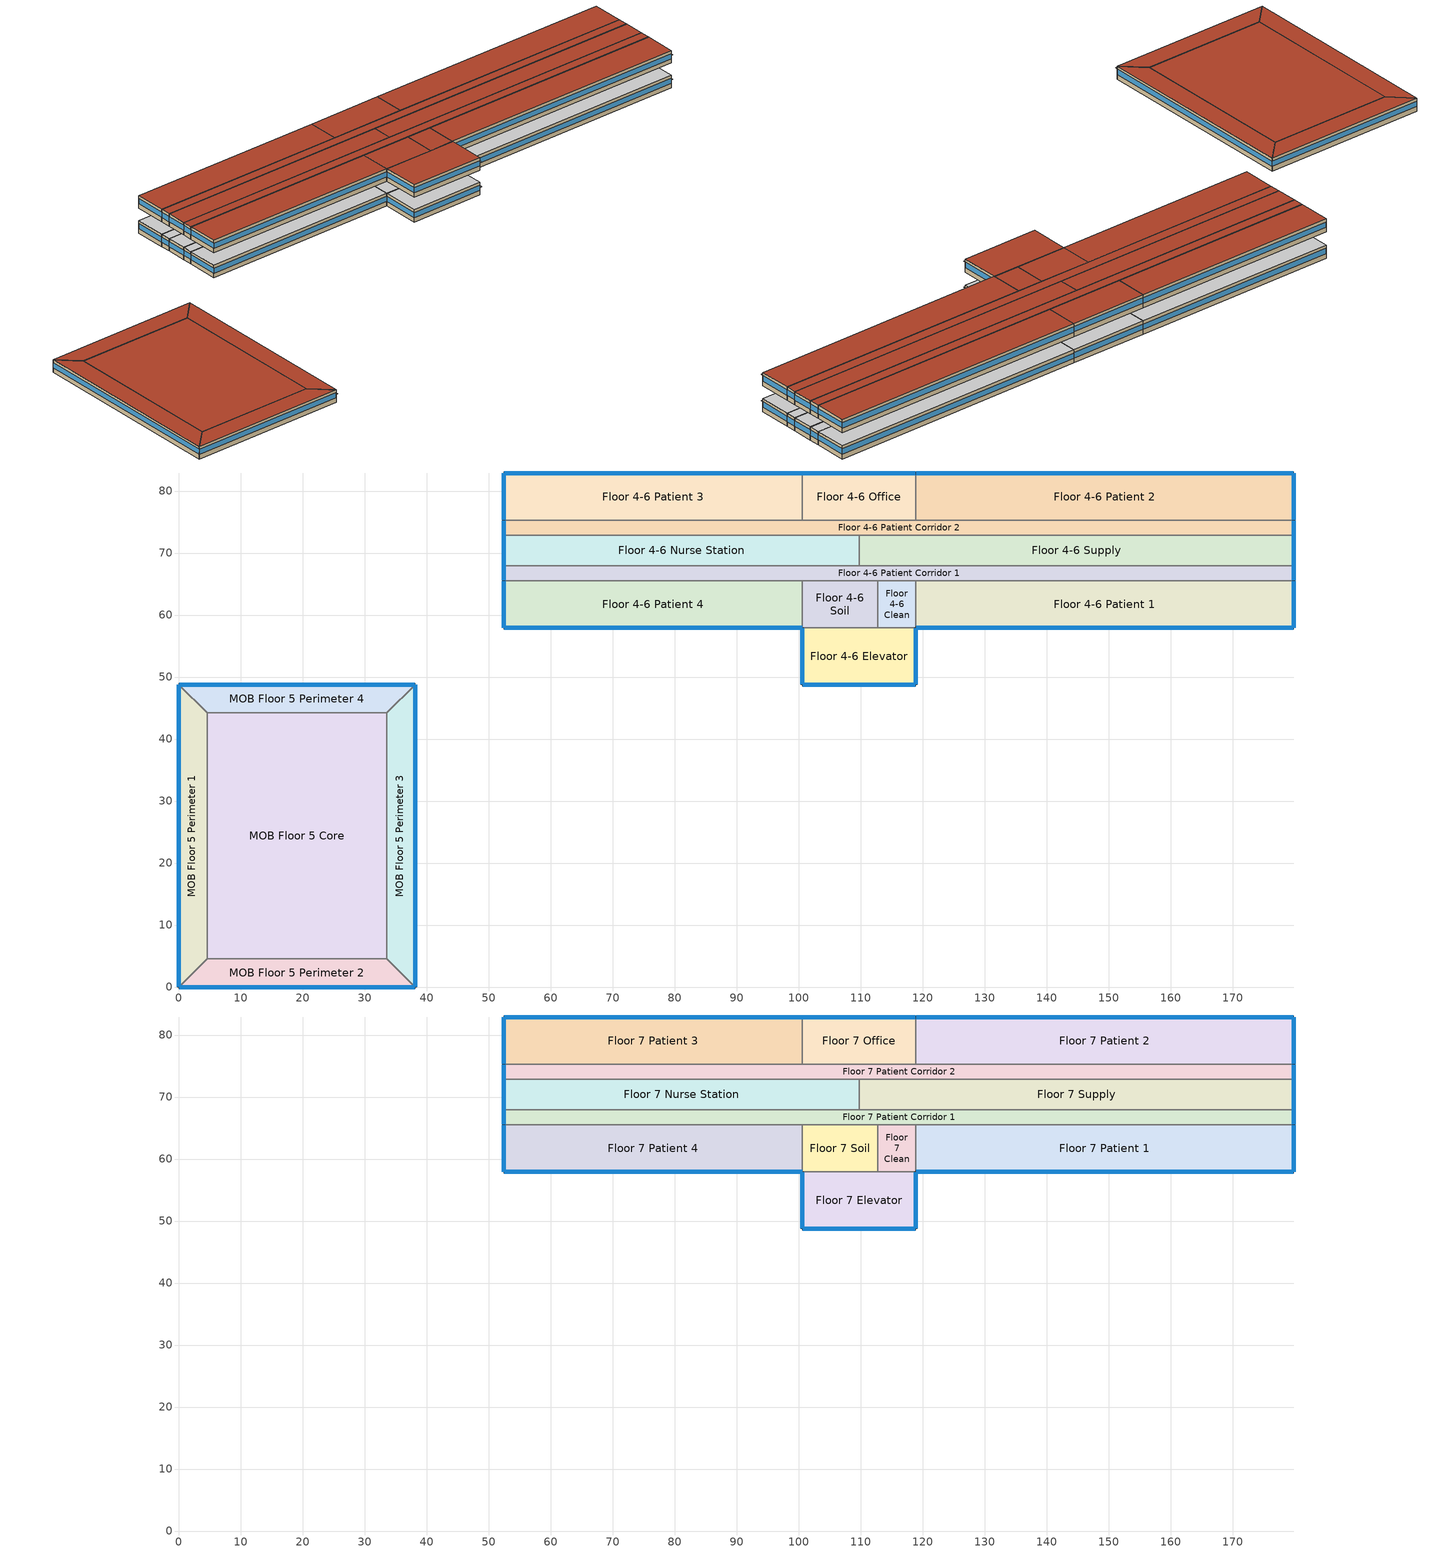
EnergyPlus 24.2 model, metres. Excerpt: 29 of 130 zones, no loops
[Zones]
Floor 4-6 Nurse Station
 floor adiabatic (INT-FLOOR-TOPSIDE): 109.73,72.85 109.73,67.97 52.43,67.97 52.43,72.85 z12.19
 wall outside (Steel-Framed_R-13 + R-15.6 ci_Ext-wall): 52.43,72.85 52.43,67.97 z12.19:15.24
 wall adiabatic (Standard_Int-Wall): 52.43,67.97 109.73,67.97 109.73,72.85 52.43,72.85 z12.19:15.24
 window (std_window_UValue_1.647_SHGC_0.34_VT_0.69_west): 52.43,72.8 52.43,68.02 z13.29:14.54
 ceiling adiabatic (INT-FLOOR-UNDERSIDE): 52.43,72.85 52.43,67.97 109.73,67.97 109.73,72.85 z15.24
Floor 4-6 Patient 1
 floor adiabatic (INT-FLOOR-TOPSIDE): 179.83,65.53 179.83,57.91 118.87,57.91 118.87,65.53 z12.19
 wall outside (Steel-Framed_R-13 + R-15.6 ci_Ext-wall): 118.87,57.91 179.83,57.91 179.83,65.53 z12.19:15.24
 wall adiabatic (Standard_Int-Wall): 179.83,65.53 118.87,65.53 118.87,57.91 z12.19:15.24
 window (std_window_UValue_1.647_SHGC_0.34_VT_0.69): 118.92,57.91 179.78,57.91 z13.29:14.51
 window (std_window_UValue_1.647_SHGC_0.34_VT_0.69_east): 179.83,57.96 179.83,65.48 z13.29:14.53
 ceiling adiabatic (INT-FLOOR-UNDERSIDE): 118.87,65.53 118.87,57.91 179.83,57.91 179.83,65.53 z15.24
Floor 4-6 Patient Corridor 2
 floor adiabatic (INT-FLOOR-TOPSIDE): 179.83,75.29 179.83,72.85 52.43,72.85 52.43,75.29 z12.19
 wall outside (Steel-Framed_R-13 + R-15.6 ci_Ext-wall): 179.83,72.85 179.83,75.29 / 52.43,75.29 52.43,72.85 z12.19:15.24
 wall adiabatic (Standard_Int-Wall): 179.83,75.29 52.43,75.29 / 52.43,72.85 179.83,72.85 z12.19:15.24
 window (std_window_UValue_1.647_SHGC_0.34_VT_0.69_east): 179.83,72.9 179.83,75.24 z13.29:14.56
 window (std_window_UValue_1.647_SHGC_0.34_VT_0.69_west): 52.43,75.24 52.43,72.9 z13.29:14.56
 ceiling adiabatic (INT-FLOOR-UNDERSIDE): 52.43,75.29 52.43,72.85 179.83,72.85 179.83,75.29 z15.24
Floor 4-6 Soil
 floor adiabatic (INT-FLOOR-TOPSIDE): 112.78,65.53 112.78,57.91 100.58,57.91 100.58,65.53 z12.19
 wall adiabatic (Standard_Int-Wall): 100.58,57.91 112.78,57.91 112.78,65.53 100.58,65.53 100.58,57.91 z12.19:15.24
 ceiling adiabatic (INT-FLOOR-UNDERSIDE): 100.58,65.53 100.58,57.91 112.78,57.91 112.78,65.53 z15.24
Floor 4-6 Patient 3
 floor adiabatic (INT-FLOOR-TOPSIDE): 100.58,82.91 100.58,75.29 52.43,75.29 52.43,82.91 z12.19
 wall outside (Steel-Framed_R-13 + R-15.6 ci_Ext-wall): 100.58,82.91 52.43,82.91 52.43,75.29 z12.19:15.24
 wall adiabatic (Standard_Int-Wall): 52.43,75.29 100.58,75.29 100.58,82.91 z12.19:15.24
 window (std_window_UValue_1.647_SHGC_0.34_VT_0.69_north): 100.53,82.91 52.48,82.91 z13.29:14.51
 window (std_window_UValue_1.647_SHGC_0.34_VT_0.69_west): 52.43,82.86 52.43,75.34 z13.29:14.53
 ceiling adiabatic (INT-FLOOR-UNDERSIDE): 52.43,82.91 52.43,75.29 100.58,75.29 100.58,82.91 z15.24
Floor 4-6 Supply
 floor adiabatic (INT-FLOOR-TOPSIDE): 179.83,72.85 179.83,67.97 109.73,67.97 109.73,72.85 z12.19
 wall outside (Steel-Framed_R-13 + R-15.6 ci_Ext-wall): 179.83,67.97 179.83,72.85 z12.19:15.24
 wall adiabatic (Standard_Int-Wall): 179.83,72.85 109.73,72.85 109.73,67.97 179.83,67.97 z12.19:15.24
 window (std_window_UValue_1.647_SHGC_0.34_VT_0.69_east): 179.83,68.02 179.83,72.8 z13.29:14.54
 ceiling adiabatic (INT-FLOOR-UNDERSIDE): 109.73,72.85 109.73,67.97 179.83,67.97 179.83,72.85 z15.24
Floor 4-6 Clean
 floor adiabatic (INT-FLOOR-TOPSIDE): 118.87,65.53 118.87,57.91 112.78,57.91 112.78,65.53 z12.19
 wall adiabatic (Standard_Int-Wall): 118.87,65.53 112.78,65.53 112.78,57.91 118.87,57.91 118.87,65.53 z12.19:15.24
 ceiling adiabatic (INT-FLOOR-UNDERSIDE): 112.78,65.53 112.78,57.91 118.87,57.91 118.87,65.53 z15.24
MOB Floor 5 Perimeter 2
 floor adiabatic (INT-FLOOR-TOPSIDE): 38.1,0 0,0 4.57,4.57 33.53,4.57 z12.19
 wall outside (Steel-Framed_R-13 + R-15.6 ci_Ext-wall): 0,0 38.1,0 z12.19:15.24
 wall adiabatic (Standard_Int-Wall): 38.1,0 33.53,4.57 4.57,4.57 0,0 z12.19:15.24
 window (std_window_UValue_1.647_SHGC_0.34_VT_0.69): 0.05,0 38.05,0 z13.29:14.51
 roof outside (IEAD_R-30 ci_Roof): 4.57,4.57 0,0 38.1,0 33.53,4.57 z15.24
MOB Floor 5 Core
 floor adiabatic (INT-FLOOR-TOPSIDE): 33.53,44.2 33.53,4.57 4.57,4.57 4.57,44.2 z12.19
 wall adiabatic (Standard_Int-Wall): 4.57,4.57 33.53,4.57 33.53,44.2 4.57,44.2 4.57,4.57 z12.19:15.24
 roof outside (IEAD_R-30 ci_Roof): 4.57,44.2 4.57,4.57 33.53,4.57 33.53,44.2 z15.24
Floor 4-6 Elevator
 floor adiabatic (INT-FLOOR-TOPSIDE): 118.87,57.91 118.87,48.77 100.58,48.77 100.58,57.91 z12.19
 wall outside (Steel-Framed_R-13 + R-15.6 ci_Ext-wall): 100.58,57.91 100.58,48.77 118.87,48.77 118.87,57.91 z12.19:15.24
 wall adiabatic (Standard_Int-Wall): 118.87,57.91 100.58,57.91 z12.19:15.24
 window (std_window_UValue_1.647_SHGC_0.34_VT_0.69_west): 100.58,57.86 100.58,48.82 z13.29:14.52
 window (std_window_UValue_1.647_SHGC_0.34_VT_0.69): 100.63,48.77 118.82,48.77 z13.29:14.52
 window (std_window_UValue_1.647_SHGC_0.34_VT_0.69_east): 118.87,48.82 118.87,57.86 z13.29:14.52
 ceiling adiabatic (INT-FLOOR-UNDERSIDE): 100.58,57.91 100.58,48.77 118.87,48.77 118.87,57.91 z15.24
MOB Floor 5 Perimeter 3
 floor adiabatic (INT-FLOOR-TOPSIDE): 38.1,48.77 38.1,0 33.53,4.57 33.53,44.2 z12.19
 wall outside (Steel-Framed_R-13 + R-15.6 ci_Ext-wall): 38.1,0 38.1,48.77 z12.19:15.24
 wall adiabatic (Standard_Int-Wall): 38.1,48.77 33.53,44.2 33.53,4.57 38.1,0 z12.19:15.24
 window (std_window_UValue_1.647_SHGC_0.34_VT_0.69_east): 38.1,0.05 38.1,48.72 z13.29:14.51
 roof outside (IEAD_R-30 ci_Roof): 33.53,44.2 33.53,4.57 38.1,0 38.1,48.77 z15.24
MOB Floor 5 Perimeter 1
 floor adiabatic (INT-FLOOR-TOPSIDE): 0,48.77 4.57,44.2 4.57,4.57 0,0 z12.19
 wall outside (Steel-Framed_R-13 + R-15.6 ci_Ext-wall): 0,48.77 0,0 z12.19:15.24
 wall adiabatic (Standard_Int-Wall): 0,0 4.57,4.57 4.57,44.2 0,48.77 z12.19:15.24
 window (std_window_UValue_1.647_SHGC_0.34_VT_0.69_west): 0,48.72 0,0.05 z13.29:14.51
 roof outside (IEAD_R-30 ci_Roof): 0,48.77 0,0 4.57,4.57 4.57,44.2 z15.24
Floor 4-6 Patient 2
 floor adiabatic (INT-FLOOR-TOPSIDE): 179.83,82.91 179.83,75.29 118.87,75.29 118.87,82.91 z12.19
 wall outside (Steel-Framed_R-13 + R-15.6 ci_Ext-wall): 179.83,75.29 179.83,82.91 118.87,82.91 z12.19:15.24
 wall adiabatic (Standard_Int-Wall): 118.87,82.91 118.87,75.29 179.83,75.29 z12.19:15.24
 window (std_window_UValue_1.647_SHGC_0.34_VT_0.69_east): 179.83,75.34 179.83,82.86 z13.29:14.53
 window (std_window_UValue_1.647_SHGC_0.34_VT_0.69_north): 179.78,82.91 118.92,82.91 z13.29:14.51
 ceiling adiabatic (INT-FLOOR-UNDERSIDE): 118.87,82.91 118.87,75.29 179.83,75.29 179.83,82.91 z15.24
Floor 4-6 Patient Corridor 1
 floor adiabatic (INT-FLOOR-TOPSIDE): 179.83,67.97 179.83,65.53 52.43,65.53 52.43,67.97 z12.19
 wall outside (Steel-Framed_R-13 + R-15.6 ci_Ext-wall): 179.83,65.53 179.83,67.97 / 52.43,67.97 52.43,65.53 z12.19:15.24
 wall adiabatic (Standard_Int-Wall): 52.43,65.53 179.83,65.53 / 179.83,67.97 52.43,67.97 z12.19:15.24
 window (std_window_UValue_1.647_SHGC_0.34_VT_0.69_east): 179.83,65.58 179.83,67.92 z13.29:14.56
 window (std_window_UValue_1.647_SHGC_0.34_VT_0.69_west): 52.43,67.92 52.43,65.58 z13.29:14.56
 ceiling adiabatic (INT-FLOOR-UNDERSIDE): 52.43,67.97 52.43,65.53 179.83,65.53 179.83,67.97 z15.24
Floor 4-6 Office
 floor adiabatic (INT-FLOOR-TOPSIDE): 118.87,82.91 118.87,75.29 100.58,75.29 100.58,82.91 z12.19
 wall outside (Steel-Framed_R-13 + R-15.6 ci_Ext-wall): 118.87,82.91 100.58,82.91 z12.19:15.24
 wall adiabatic (Standard_Int-Wall): 100.58,82.91 100.58,75.29 118.87,75.29 118.87,82.91 z12.19:15.24
 window (std_window_UValue_1.647_SHGC_0.34_VT_0.69_north): 118.82,82.91 100.63,82.91 z13.29:14.52
 ceiling adiabatic (INT-FLOOR-UNDERSIDE): 100.58,82.91 100.58,75.29 118.87,75.29 118.87,82.91 z15.24
Floor 4-6 Patient 4
 floor adiabatic (INT-FLOOR-TOPSIDE): 100.58,65.53 100.58,57.91 52.43,57.91 52.43,65.53 z12.19
 wall outside (Steel-Framed_R-13 + R-15.6 ci_Ext-wall): 52.43,65.53 52.43,57.91 100.58,57.91 z12.19:15.24
 wall adiabatic (Standard_Int-Wall): 100.58,57.91 100.58,65.53 52.43,65.53 z12.19:15.24
 window (std_window_UValue_1.647_SHGC_0.34_VT_0.69_west): 52.43,65.48 52.43,57.96 z13.29:14.53
 window (std_window_UValue_1.647_SHGC_0.34_VT_0.69): 52.48,57.91 100.53,57.91 z13.29:14.51
 ceiling adiabatic (INT-FLOOR-UNDERSIDE): 52.43,65.53 52.43,57.91 100.58,57.91 100.58,65.53 z15.24
MOB Floor 5 Perimeter 4
 floor adiabatic (INT-FLOOR-TOPSIDE): 38.1,48.77 33.53,44.2 4.57,44.2 0,48.77 z12.19
 wall outside (Steel-Framed_R-13 + R-15.6 ci_Ext-wall): 38.1,48.77 0,48.77 z12.19:15.24
 wall adiabatic (Standard_Int-Wall): 0,48.77 4.57,44.2 33.53,44.2 38.1,48.77 z12.19:15.24
 window (std_window_UValue_1.647_SHGC_0.34_VT_0.69_north): 38.05,48.77 0.05,48.77 z13.29:14.51
 roof outside (IEAD_R-30 ci_Roof): 0,48.77 4.57,44.2 33.53,44.2 38.1,48.77 z15.24
Floor 7 Clean
 floor adiabatic (INT-FLOOR-TOPSIDE): 118.87,65.53 118.87,57.91 112.78,57.91 112.78,65.53 z18.29
 wall adiabatic (Standard_Int-Wall): 112.78,65.53 112.78,57.91 118.87,57.91 118.87,65.53 112.78,65.53 z18.29:21.34
 roof outside (IEAD_R-30 ci_Roof): 112.78,65.53 112.78,57.91 118.87,57.91 118.87,65.53 z21.34
Floor 7 Patient 2
 floor adiabatic (INT-FLOOR-TOPSIDE): 179.83,82.91 179.83,75.29 118.87,75.29 118.87,82.91 z18.29
 wall outside (Steel-Framed_R-13 + R-15.6 ci_Ext-wall): 179.83,75.29 179.83,82.91 118.87,82.91 z18.29:21.34
 wall adiabatic (Standard_Int-Wall): 118.87,82.91 118.87,75.29 179.83,75.29 z18.29:21.34
 window (std_window_UValue_1.647_SHGC_0.34_VT_0.69_east): 179.83,75.34 179.83,82.86 z19.39:20.62
 window (std_window_UValue_1.647_SHGC_0.34_VT_0.69_north): 179.78,82.91 118.92,82.91 z19.39:20.61
 roof outside (IEAD_R-30 ci_Roof): 118.87,82.91 118.87,75.29 179.83,75.29 179.83,82.91 z21.34
Floor 7 Soil
 floor adiabatic (INT-FLOOR-TOPSIDE): 112.78,65.53 112.78,57.91 100.58,57.91 100.58,65.53 z18.29
 wall adiabatic (Standard_Int-Wall): 112.78,57.91 112.78,65.53 100.58,65.53 100.58,57.91 112.78,57.91 z18.29:21.34
 roof outside (IEAD_R-30 ci_Roof): 100.58,65.53 100.58,57.91 112.78,57.91 112.78,65.53 z21.34
Floor 7 Nurse Station
 floor adiabatic (INT-FLOOR-TOPSIDE): 109.73,72.85 109.73,67.97 52.43,67.97 52.43,72.85 z18.29
 wall outside (Steel-Framed_R-13 + R-15.6 ci_Ext-wall): 52.43,72.85 52.43,67.97 z18.29:21.34
 wall adiabatic (Standard_Int-Wall): 52.43,67.97 109.73,67.97 109.73,72.85 52.43,72.85 z18.29:21.34
 window (std_window_UValue_1.647_SHGC_0.34_VT_0.69_west): 52.43,72.8 52.43,68.02 z19.39:20.63
 roof outside (IEAD_R-30 ci_Roof): 52.43,72.85 52.43,67.97 109.73,67.97 109.73,72.85 z21.34
Floor 7 Supply
 floor adiabatic (INT-FLOOR-TOPSIDE): 179.83,72.85 179.83,67.97 109.73,67.97 109.73,72.85 z18.29
 wall outside (Steel-Framed_R-13 + R-15.6 ci_Ext-wall): 179.83,67.97 179.83,72.85 z18.29:21.34
 wall adiabatic (Standard_Int-Wall): 179.83,72.85 109.73,72.85 109.73,67.97 179.83,67.97 z18.29:21.34
 window (std_window_UValue_1.647_SHGC_0.34_VT_0.69_east): 179.83,68.02 179.83,72.8 z19.39:20.63
 roof outside (IEAD_R-30 ci_Roof): 109.73,72.85 109.73,67.97 179.83,67.97 179.83,72.85 z21.34
Floor 7 Patient 3
 floor adiabatic (INT-FLOOR-TOPSIDE): 100.58,82.91 100.58,75.29 52.43,75.29 52.43,82.91 z18.29
 wall outside (Steel-Framed_R-13 + R-15.6 ci_Ext-wall): 100.58,82.91 52.43,82.91 52.43,75.29 z18.29:21.34
 wall adiabatic (Standard_Int-Wall): 52.43,75.29 100.58,75.29 100.58,82.91 z18.29:21.34
 window (std_window_UValue_1.647_SHGC_0.34_VT_0.69_north): 100.53,82.91 52.48,82.91 z19.39:20.61
 window (std_window_UValue_1.647_SHGC_0.34_VT_0.69_west): 52.43,82.86 52.43,75.34 z19.39:20.62
 roof outside (IEAD_R-30 ci_Roof): 52.43,82.91 52.43,75.29 100.58,75.29 100.58,82.91 z21.34
Floor 7 Patient 4
 floor adiabatic (INT-FLOOR-TOPSIDE): 100.58,65.53 100.58,57.91 52.43,57.91 52.43,65.53 z18.29
 wall outside (Steel-Framed_R-13 + R-15.6 ci_Ext-wall): 52.43,65.53 52.43,57.91 100.58,57.91 z18.29:21.34
 wall adiabatic (Standard_Int-Wall): 100.58,57.91 100.58,65.53 52.43,65.53 z18.29:21.34
 window (std_window_UValue_1.647_SHGC_0.34_VT_0.69_west): 52.43,65.48 52.43,57.96 z19.39:20.62
 window (std_window_UValue_1.647_SHGC_0.34_VT_0.69): 52.48,57.91 100.53,57.91 z19.39:20.61
 roof outside (IEAD_R-30 ci_Roof): 52.43,65.53 52.43,57.91 100.58,57.91 100.58,65.53 z21.34
Floor 7 Office
 floor adiabatic (INT-FLOOR-TOPSIDE): 118.87,82.91 118.87,75.29 100.58,75.29 100.58,82.91 z18.29
 wall outside (Steel-Framed_R-13 + R-15.6 ci_Ext-wall): 118.87,82.91 100.58,82.91 z18.29:21.34
 wall adiabatic (Standard_Int-Wall): 100.58,82.91 100.58,75.29 118.87,75.29 118.87,82.91 z18.29:21.34
 window (std_window_UValue_1.647_SHGC_0.34_VT_0.69_north): 118.82,82.91 100.63,82.91 z19.39:20.61
 roof outside (IEAD_R-30 ci_Roof): 100.58,82.91 100.58,75.29 118.87,75.29 118.87,82.91 z21.34
Floor 7 Patient Corridor 1
 floor adiabatic (INT-FLOOR-TOPSIDE): 179.83,67.97 179.83,65.53 52.43,65.53 52.43,67.97 z18.29
 wall outside (Steel-Framed_R-13 + R-15.6 ci_Ext-wall): 179.83,65.53 179.83,67.97 / 52.43,67.97 52.43,65.53 z18.29:21.34
 wall adiabatic (Standard_Int-Wall): 179.83,67.97 52.43,67.97 / 52.43,65.53 179.83,65.53 z18.29:21.34
 window (std_window_UValue_1.647_SHGC_0.34_VT_0.69_east): 179.83,65.58 179.83,67.92 z19.39:20.66
 window (std_window_UValue_1.647_SHGC_0.34_VT_0.69_west): 52.43,67.92 52.43,65.58 z19.39:20.66
 roof outside (IEAD_R-30 ci_Roof): 52.43,67.97 52.43,65.53 179.83,65.53 179.83,67.97 z21.34
Floor 7 Patient 1
 floor adiabatic (INT-FLOOR-TOPSIDE): 179.83,65.53 179.83,57.91 118.87,57.91 118.87,65.53 z18.29
 wall outside (Steel-Framed_R-13 + R-15.6 ci_Ext-wall): 118.87,57.91 179.83,57.91 179.83,65.53 z18.29:21.34
 wall adiabatic (Standard_Int-Wall): 179.83,65.53 118.87,65.53 118.87,57.91 z18.29:21.34
 window (std_window_UValue_1.647_SHGC_0.34_VT_0.69): 118.92,57.91 179.78,57.91 z19.39:20.61
 window (std_window_UValue_1.647_SHGC_0.34_VT_0.69_east): 179.83,57.96 179.83,65.48 z19.39:20.62
 roof outside (IEAD_R-30 ci_Roof): 118.87,65.53 118.87,57.91 179.83,57.91 179.83,65.53 z21.34
Floor 7 Patient Corridor 2
 floor adiabatic (INT-FLOOR-TOPSIDE): 179.83,75.29 179.83,72.85 52.43,72.85 52.43,75.29 z18.29
 wall outside (Steel-Framed_R-13 + R-15.6 ci_Ext-wall): 179.83,72.85 179.83,75.29 / 52.43,75.29 52.43,72.85 z18.29:21.34
 wall adiabatic (Standard_Int-Wall): 52.43,72.85 179.83,72.85 / 179.83,75.29 52.43,75.29 z18.29:21.34
 window (std_window_UValue_1.647_SHGC_0.34_VT_0.69_east): 179.83,72.9 179.83,75.24 z19.39:20.66
 window (std_window_UValue_1.647_SHGC_0.34_VT_0.69_west): 52.43,75.24 52.43,72.9 z19.39:20.66
 roof outside (IEAD_R-30 ci_Roof): 52.43,75.29 52.43,72.85 179.83,72.85 179.83,75.29 z21.34
Floor 7 Elevator
 floor adiabatic (INT-FLOOR-TOPSIDE): 118.87,57.91 118.87,48.77 100.58,48.77 100.58,57.91 z18.29
 wall outside (Steel-Framed_R-13 + R-15.6 ci_Ext-wall): 100.58,57.91 100.58,48.77 118.87,48.77 118.87,57.91 z18.29:21.34
 wall adiabatic (Standard_Int-Wall): 118.87,57.91 100.58,57.91 z18.29:21.34
 window (std_window_UValue_1.647_SHGC_0.34_VT_0.69_west): 100.58,57.86 100.58,48.82 z19.39:20.62
 window (std_window_UValue_1.647_SHGC_0.34_VT_0.69): 100.63,48.77 118.82,48.77 z19.39:20.61
 window (std_window_UValue_1.647_SHGC_0.34_VT_0.69_east): 118.87,48.82 118.87,57.86 z19.39:20.62
 roof outside (IEAD_R-30 ci_Roof): 100.58,57.91 100.58,48.77 118.87,48.77 118.87,57.91 z21.34
shading: 100.63,48.15 100.63,48.77 118.82,48.77 118.82,48.15 z14.52; 118.92,57.3 118.92,57.91 179.78,57.91 179.78,57.3 z14.51; 52.48,57.3 52.48,57.91 100.53,57.91 100.53,57.3 z14.51; 100.63,48.15 100.63,48.77 118.82,48.77 118.82,48.15 z20.61; 118.92,57.3 118.92,57.91 179.78,57.91 179.78,57.3 z20.61; 52.48,57.3 52.48,57.91 100.53,57.91 100.53,57.3 z20.61; 0.05,-0.61 0.05,0 38.05,0 38.05,-0.61 z14.51
[Building]
Large Hospital TSD Low-Energy Model: Loads convergence tolerance value=0.06; Maximum number of warmup days=25; Minimum number of warmup days=6; North axis=0; Solar distribution=FullInteriorAndExterior; Temperature convergence tolerance value=0.2; Terrain=City
[Site:GroundTemperature:BuildingSurface]
19.527, 19.502, 19.536, 19.598, 20.002, 21.64, 22.225, 22.375, 21.449, 20.121, 19.802, 19.633
[Site:Location]
USA IL-CHICAGO-OHARE: Elevation=190; Latitude=41.77; Longitude=-87.75; Time zone=-6
[Site:WaterMainsTemperature]
Annual average outdoor air temperature=9.69; Calculation method=Correlation; Maximum difference in monthly average outdoor air temperatures=28.1
[SizingPeriod:DesignDay] Barometric pressure=99063; Day of month=21; Daylight saving time indicator=No; Humidity condition type=WetBulb; Rain indicator=No; Snow indicator=No; Solar model indicator=ASHRAEClearSky
Name | Daily dry bulb temperature range | Day type | Maximum dry bulb temperature | Month | Sky clearness | Wetbulb or dewpoint at maximum dry bulb | Wind direction | Wind speed
CHICAGO Ann Clg .4% Condns DB=>MWB | 10.7 | SummerDesignDay | 33.2 | 7 | 1 | 23.8 | 230 | 5.3
CHICAGO Ann Clg .4% Condns WB=>MDB | 10.7 | SummerDesignDay | 31.2 | 7 | 1 | 25.5 | 230 | 5.3
CHICAGO Ann Htg 99.6% Condns DB | 0 | WinterDesignDay | -20.6 | 1 | 0 | -20.6 | 270 | 4.9
[Construction]
IEAD_R-30 ci_Roof: Roof Membrane, Roof Insulation [32], Metal Decking
INT-FLOOR-TOPSIDE: Std MAT-CC05 4  MW CONCRETE, Std CP02 CARPET PAD
INT-FLOOR-UNDERSIDE: Std CP02 CARPET PAD, Std MAT-CC05 4  MW CONCRETE
InteriorFurnishings: Std Wood 6inch
Standard_Int-Wall: GP01 1/2 GYPSUM, GP01 1/2 GYPSUM
Steel-Framed_R-13 + R-15.6 ci_Ext-wall: MAT-SHEATH, Wall Insulation [62], 1/2IN Gypsum
std_window_UValue_1.647_SHGC_0.34_VT_0.69; std_window_UValue_1.647_SHGC_0.34_VT_0.69_east; std_window_UValue_1.647_SHGC_0.34_VT_0.69_north; std_window_UValue_1.647_SHGC_0.34_VT_0.69_west: Theoretical Glass [240]
[Material] Thermal absorptance=0.9
Name | Conductivity | Density | Roughness | Solar absorptance | Specific heat | Thickness | Visible absorptance
1/2IN Gypsum | 0.16 | 784.9 | Smooth | 0.92 | 830 | 0.0127 | 0.92
GP01 1/2 GYPSUM | 0.16 | 800 | Smooth | 0.7 | 1090 | 0.0127 | 0.5
Metal Decking | 45.006 | 7680 | MediumSmooth | 0.7 | 418.4 | 0.0015 | 0.3
Roof Insulation [32] | 0.049 | 265 | MediumRough | 0.7 | 836.8 | 0.2571 | 0.7
Roof Membrane | 0.16 | 1121.29 | VeryRough | 0.7 | 1460 | 0.0095 | 0.7
Std MAT-CC05 4  MW CONCRETE | 0.858 | 1968 | Rough | 0.7 | 836.8 | 0.1 | 0.2
Std Wood 6inch | 0.12 | 540 | MediumSmooth | 0.7 | 1210 | 0.15 | 0.7
Wall Insulation [62] | 0.045 | 265 | MediumRough | 0.7 | 836.8 | 0.1607 | 0.7
[Material:NoMass] Solar absorptance=0.7; Thermal absorptance=0.9
Name | Roughness | Thermal resistance | Visible absorptance
MAT-SHEATH | Rough | 0.3626 | 0.7
Std CP02 CARPET PAD | VeryRough | 0.21648 | 0.8
[WindowMaterial:Glazing]
Theoretical Glass [240]: Back side infrared hemispherical emissivity=0.9; Back side solar reflectance at normal incidence=0.6304; Back side visible reflectance at normal incidence=0.2604; Conductivity=0.0068; Dirt correction factor for solar and visible transmittance=1; Front side infrared hemispherical emissivity=0.9; Front side solar reflectance at normal incidence=0.6304; Front side visible reflectance at normal incidence=0.2604; Infrared transmittance at normal incidence=0; Optical data type=SpectralAverage; Solar diffusing=No; Solar transmittance at normal incidence=0.3196; Thickness=0.003; Visible transmittance at normal incidence=0.6896
[Daylighting:Controls] Fraction of lights controlled by reference point 1=1; Illuminance setpoint at reference point 1=400; Daylighting method=SplitFlux; Glare calculation azimuth angle of view direction clockwise from zone y axis=180; Lighting control type=ContinuousOff; Maximum allowable discomfort glare index=20; Minimum input power fraction for continuous or continuousoff dimming control=0; Minimum light output fraction for continuous or continuousoff dimming control=0; Probability lighting will be reset when needed in manual stepped control=1
Name | Daylighting reference point name 1 | Glare calculation daylighting reference point | Zone or space
Floor 4-6 Elevator_DaylCtrl | Floor 4-6 Elevator_DaylRefPt1 | Floor 4-6 Elevator_DaylRefPt1 | Floor 4-6 Elevator
Floor 4-6 Nurse Station_DaylCtrl | Floor 4-6 Nurse Station_DaylRefPt1 | Floor 4-6 Nurse Station_DaylRefPt1 | Floor 4-6 Nurse Station
Floor 4-6 Office_DaylCtrl | Floor 4-6 Office_DaylRefPt1 | Floor 4-6 Office_DaylRefPt1 | Floor 4-6 Office
Floor 4-6 Patient Corridor 1_DaylCtrl | Floor 4-6 Patient Corridor 1_DaylRefPt1 | Floor 4-6 Patient Corridor 1_DaylRefPt1 | Floor 4-6 Patient Corridor 1
Floor 4-6 Patient Corridor 2_DaylCtrl | Floor 4-6 Patient Corridor 2_DaylRefPt1 | Floor 4-6 Patient Corridor 2_DaylRefPt1 | Floor 4-6 Patient Corridor 2
Floor 7 Elevator_DaylCtrl | Floor 7 Elevator_DaylRefPt1 | Floor 7 Elevator_DaylRefPt1 | Floor 7 Elevator
Floor 7 Nurse Station_DaylCtrl | Floor 7 Nurse Station_DaylRefPt1 | Floor 7 Nurse Station_DaylRefPt1 | Floor 7 Nurse Station
Floor 7 Office_DaylCtrl | Floor 7 Office_DaylRefPt1 | Floor 7 Office_DaylRefPt1 | Floor 7 Office
Floor 7 Patient Corridor 1_DaylCtrl | Floor 7 Patient Corridor 1_DaylRefPt1 | Floor 7 Patient Corridor 1_DaylRefPt1 | Floor 7 Patient Corridor 1
Floor 7 Patient Corridor 2_DaylCtrl | Floor 7 Patient Corridor 2_DaylRefPt1 | Floor 7 Patient Corridor 2_DaylRefPt1 | Floor 7 Patient Corridor 2
MOB Floor 5 Perimeter 1_DaylCtrl | MOB Floor 5 Perimeter 1_DaylRefPt1 | MOB Floor 5 Perimeter 1_DaylRefPt1 | MOB Floor 5 Perimeter 1
MOB Floor 5 Perimeter 2_DaylCtrl | MOB Floor 5 Perimeter 2_DaylRefPt1 | MOB Floor 5 Perimeter 2_DaylRefPt1 | MOB Floor 5 Perimeter 2
MOB Floor 5 Perimeter 3_DaylCtrl | MOB Floor 5 Perimeter 3_DaylRefPt1 | MOB Floor 5 Perimeter 3_DaylRefPt1 | MOB Floor 5 Perimeter 3
MOB Floor 5 Perimeter 4_DaylCtrl | MOB Floor 5 Perimeter 4_DaylRefPt1 | MOB Floor 5 Perimeter 4_DaylRefPt1 | MOB Floor 5 Perimeter 4
[ElectricEquipment] Design level calculation method=EquipmentLevel; End use subcategory=General; Fraction latent=0; Fraction lost=0; Fraction radiant=0.5
Name | Design level | Schedule | Zone or zonelist or space or spacelist
Floor 4-6 Clean_ElecPlug_Equip | 1000.1 | BLDG_EQUIP_SCH_24_7 | Floor 4-6 Clean
Floor 4-6 Elevator_ElecPlug_Equip | 180.6035 | BLDG_EQUIP_SCH_24_7 | Floor 4-6 Elevator
Floor 4-6 Nurse Station_ElecPlug_Equip | 751.7268 | BLDG_EQUIP_SCH_24_7 | Floor 4-6 Nurse Station
Floor 4-6 Nurse Station_ElecProcess_Equip | 1503.45 | BLDG_EQUIP_SCH_24_7 | Floor 4-6 Nurse Station
Floor 4-6 Office_ElecPlug_Equip | 749.7275 | BLDG_EQUIP_SCH_OFFICE | Floor 4-6 Office
Floor 4-6 Patient 1_ElecPlug_Equip | 4998.18 | BLDG_EQUIP_SCH_24_7 | Floor 4-6 Patient 1
Floor 4-6 Patient 2_ElecPlug_Equip | 4998.18 | BLDG_EQUIP_SCH_24_7 | Floor 4-6 Patient 2
Floor 4-6 Patient 3_ElecPlug_Equip | 3948.565 | BLDG_EQUIP_SCH_24_7 | Floor 4-6 Patient 3
Floor 4-6 Patient 4_ElecPlug_Equip | 3948.565 | BLDG_EQUIP_SCH_24_7 | Floor 4-6 Patient 4
Floor 4-6 Patient Corridor 1_ElecPlug_Equip | 335.5201 | BLDG_EQUIP_SCH_24_7 | Floor 4-6 Patient Corridor 1
Floor 4-6 Patient Corridor 2_ElecPlug_Equip | 335.5201 | BLDG_EQUIP_SCH_24_7 | Floor 4-6 Patient Corridor 2
Floor 4-6 Supply_ElecPlug_Equip | 3678.66 | BLDG_EQUIP_SCH_24_7 | Floor 4-6 Supply
Floor 7 Clean_ElecPlug_Equip | 1000.1 | BLDG_EQUIP_SCH_24_7 | Floor 7 Clean
Floor 7 Elevator_ElecPlug_Equip | 180.6035 | BLDG_EQUIP_SCH_24_7 | Floor 7 Elevator
Floor 7 Nurse Station_ElecPlug_Equip | 751.7268 | BLDG_EQUIP_SCH_24_7 | Floor 7 Nurse Station
Floor 7 Nurse Station_ElecProcess_Equip | 1503.45 | BLDG_EQUIP_SCH_24_7 | Floor 7 Nurse Station
Floor 7 Office_ElecPlug_Equip | 749.7275 | BLDG_EQUIP_SCH_OFFICE | Floor 7 Office
Floor 7 Patient 1_ElecPlug_Equip | 4998.18 | BLDG_EQUIP_SCH_24_7 | Floor 7 Patient 1
Floor 7 Patient 2_ElecPlug_Equip | 4998.18 | BLDG_EQUIP_SCH_24_7 | Floor 7 Patient 2
Floor 7 Patient 3_ElecPlug_Equip | 3948.565 | BLDG_EQUIP_SCH_24_7 | Floor 7 Patient 3
Floor 7 Patient 4_ElecPlug_Equip | 3948.565 | BLDG_EQUIP_SCH_24_7 | Floor 7 Patient 4
Floor 7 Patient Corridor 1_ElecPlug_Equip | 335.5201 | BLDG_EQUIP_SCH_24_7 | Floor 7 Patient Corridor 1
Floor 7 Patient Corridor 2_ElecPlug_Equip | 335.5201 | BLDG_EQUIP_SCH_24_7 | Floor 7 Patient Corridor 2
Floor 7 Supply_ElecPlug_Equip | 3678.66 | BLDG_EQUIP_SCH_24_7 | Floor 7 Supply
MOB Floor 5 Core_ElecPlug_Equip | 6172.76 | BLDG_EQUIP_SCH_OFFICE | MOB Floor 5 Core
MOB Floor 5 Perimeter 1_ElecPlug_Equip | 1087.1 | BLDG_EQUIP_SCH_OFFICE | MOB Floor 5 Perimeter 1
MOB Floor 5 Perimeter 2_ElecPlug_Equip | 824.7003 | BLDG_EQUIP_SCH_OFFICE | MOB Floor 5 Perimeter 2
MOB Floor 5 Perimeter 3_ElecPlug_Equip | 1087.1 | BLDG_EQUIP_SCH_OFFICE | MOB Floor 5 Perimeter 3
MOB Floor 5 Perimeter 4_ElecPlug_Equip | 824.7003 | BLDG_EQUIP_SCH_OFFICE | MOB Floor 5 Perimeter 4
[Exterior:FuelEquipment]
MOB Floor 5 Perimeter 4_Building Elevators: Design level=203699; End use subcategory=General; Fuel use type=Electricity; Schedule=BLDG_ELEVATORS
[Exterior:Lights]
Exterior Facade Lighting: Control option=AstronomicalClock; Design level=5875; End use subcategory=Exterior Facade Lighting; Schedule=ALWAYS_ON
[InternalMass] Construction=InteriorFurnishings
Name | Zone or zonelist | Surface area
Floor 4-6 Clean Internal Mass | Floor 4-6 Clean | 92.903
Floor 4-6 Elevator Internal Mass | Floor 4-6 Elevator | 334.4509
Floor 4-6 Nurse Station Internal Mass | Floor 4-6 Nurse Station | 558.9047
Floor 4-6 Office Internal Mass | Floor 4-6 Office | 278.7091
Floor 4-6 Patient 1 Internal Mass | Floor 4-6 Patient 1 | 929.0304
Floor 4-6 Patient 2 Internal Mass | Floor 4-6 Patient 2 | 929.0304
Floor 4-6 Patient 3 Internal Mass | Floor 4-6 Patient 3 | 733.934
Floor 4-6 Patient 4 Internal Mass | Floor 4-6 Patient 4 | 733.934
Floor 4-6 Patient Corridor 1 Internal Mass | Floor 4-6 Patient Corridor 1 | 621.3336
Floor 4-6 Patient Corridor 2 Internal Mass | Floor 4-6 Patient Corridor 2 | 621.3336
Floor 4-6 Soil Internal Mass | Floor 4-6 Soil | 185.8061
Floor 4-6 Supply Internal Mass | Floor 4-6 Supply | 683.7664
Floor 7 Clean Internal Mass | Floor 7 Clean | 92.903
Floor 7 Elevator Internal Mass | Floor 7 Elevator | 334.4509
Floor 7 Nurse Station Internal Mass | Floor 7 Nurse Station | 558.9047
Floor 7 Office Internal Mass | Floor 7 Office | 278.7091
Floor 7 Patient 1 Internal Mass | Floor 7 Patient 1 | 929.0304
Floor 7 Patient 2 Internal Mass | Floor 7 Patient 2 | 929.0304
Floor 7 Patient 3 Internal Mass | Floor 7 Patient 3 | 733.934
Floor 7 Patient 4 Internal Mass | Floor 7 Patient 4 | 733.934
Floor 7 Patient Corridor 1 Internal Mass | Floor 7 Patient Corridor 1 | 621.3336
Floor 7 Patient Corridor 2 Internal Mass | Floor 7 Patient Corridor 2 | 621.3336
Floor 7 Soil Internal Mass | Floor 7 Soil | 185.8061
Floor 7 Supply Internal Mass | Floor 7 Supply | 683.7664
MOB Floor 5 Core Internal Mass | MOB Floor 5 Core | 2294.71
MOB Floor 5 Perimeter 1 Internal Mass | MOB Floor 5 Perimeter 1 | 404.1282
MOB Floor 5 Perimeter 2 Internal Mass | MOB Floor 5 Perimeter 2 | 306.58
MOB Floor 5 Perimeter 3 Internal Mass | MOB Floor 5 Perimeter 3 | 404.1282
MOB Floor 5 Perimeter 4 Internal Mass | MOB Floor 5 Perimeter 4 | 306.58
[Lights] Design level calculation method=LightingLevel; End use subcategory=General; Fraction radiant=0.7; Fraction replaceable=1; Fraction visible=0.2; Return air fraction=0; Return air fraction calculated from plenum temperature=No
Name | Lighting level | Schedule | Zone or zonelist or space or spacelist
Floor 4-6 Clean_Lights | 399.9476 | BLDG_LIGHT_SCH_24_7 | Floor 4-6 Clean
Floor 4-6 Elevator_Lights | 1620.41 | BLDG_LIGHT_SCH_24_7 | Floor 4-6 Elevator
Floor 4-6 Nurse Station_Lights | 3006.91 | BLDG_LIGHT_SCH_24_7 | Floor 4-6 Nurse Station
Floor 4-6 Office_Lights | 1199.84 | BLDG_LIGHT_SCH_OFFICE | Floor 4-6 Office
Floor 4-6 Patient 1_Lights | 3497.8 | BLDG_LIGHT_SCH_PATIENT | Floor 4-6 Patient 1
Floor 4-6 Patient 2_Lights | 3497.8 | BLDG_LIGHT_SCH_PATIENT | Floor 4-6 Patient 2
Floor 4-6 Patient 3_Lights | 2763.26 | BLDG_LIGHT_SCH_PATIENT | Floor 4-6 Patient 3
Floor 4-6 Patient 4_Lights | 2763.26 | BLDG_LIGHT_SCH_PATIENT | Floor 4-6 Patient 4
Floor 4-6 Patient Corridor 1_Lights | 2339.32 | BLDG_LIGHT_SCH_24_7 | Floor 4-6 Patient Corridor 1
Floor 4-6 Patient Corridor 2_Lights | 2339.32 | BLDG_LIGHT_SCH_24_7 | Floor 4-6 Patient Corridor 2
Floor 4-6 Soil_Lights | 799.8952 | BLDG_LIGHT_SCH_24_7 | Floor 4-6 Soil
Floor 4-6 Supply_Lights | 4047.9 | BLDG_LIGHT_SCH_24_7 | Floor 4-6 Supply
Floor 7 Clean_Lights | 399.9476 | BLDG_LIGHT_SCH_24_7 | Floor 7 Clean
Floor 7 Elevator_Lights | 1620.41 | BLDG_LIGHT_SCH_24_7 | Floor 7 Elevator
Floor 7 Nurse Station_Lights | 3006.91 | BLDG_LIGHT_SCH_24_7 | Floor 7 Nurse Station
Floor 7 Office_Lights | 1199.84 | BLDG_LIGHT_SCH_OFFICE | Floor 7 Office
Floor 7 Patient 1_Lights | 3497.8 | BLDG_LIGHT_SCH_PATIENT | Floor 7 Patient 1
Floor 7 Patient 2_Lights | 3497.8 | BLDG_LIGHT_SCH_PATIENT | Floor 7 Patient 2
Floor 7 Patient 3_Lights | 2763.26 | BLDG_LIGHT_SCH_PATIENT | Floor 7 Patient 3
Floor 7 Patient 4_Lights | 2763.26 | BLDG_LIGHT_SCH_PATIENT | Floor 7 Patient 4
Floor 7 Patient Corridor 1_Lights | 2339.32 | BLDG_LIGHT_SCH_24_7 | Floor 7 Patient Corridor 1
Floor 7 Patient Corridor 2_Lights | 2339.32 | BLDG_LIGHT_SCH_24_7 | Floor 7 Patient Corridor 2
Floor 7 Soil_Lights | 799.8952 | BLDG_LIGHT_SCH_24_7 | Floor 7 Soil
Floor 7 Supply_Lights | 4047.9 | BLDG_LIGHT_SCH_24_7 | Floor 7 Supply
MOB Floor 5 Core_Lights | 9878.71 | BLDG_LIGHT_SCH_OFFICE | MOB Floor 5 Core
MOB Floor 5 Perimeter 1_Lights | 1739.772 | BLDG_LIGHT_SCH_OFFICE | MOB Floor 5 Perimeter 1
MOB Floor 5 Perimeter 2_Lights | 1319.827 | BLDG_LIGHT_SCH_OFFICE | MOB Floor 5 Perimeter 2
MOB Floor 5 Perimeter 3_Lights | 1739.772 | BLDG_LIGHT_SCH_OFFICE | MOB Floor 5 Perimeter 3
MOB Floor 5 Perimeter 4_Lights | 1319.827 | BLDG_LIGHT_SCH_OFFICE | MOB Floor 5 Perimeter 4
[People] Activity level schedule=ACTIVITY_SCH; Air velocity schedule=AIR_VELO_SCH; Clothing insulation calculation method=ClothingInsulationSchedule; Clothing insulation schedule=CLOTHING_SCH; Enable ashrae 55 comfort warnings=No; Fraction radiant=0.3; Mean radiant temperature calculation type=EnclosureAveraged; Number of people calculation method=People; Sensible heat fraction=Autocalculate; Thermal comfort model 1 type=Fanger; Work efficiency schedule=WORK_EFF_SCH
Name | Number of people | Number of people schedule | Zone or zonelist or space or spacelist
Floor 4-6 Clean People | 2.4991 | BLDG_OCC_SCH_24_7 | Floor 4-6 Clean
Floor 4-6 Elevator People | 53.9971 | BLDG_OCC_SCH_24_7 | Floor 4-6 Elevator
Floor 4-6 Nurse Station People | 15.0345 | BLDG_OCC_SCH_24_7 | Floor 4-6 Nurse Station
Floor 4-6 Office People | 7.4973 | BLDG_OCC_SCH_OFFICE | Floor 4-6 Office
Floor 4-6 Patient 1 People | 24.9909 | BLDG_OCC_SCH_PATIENT | Floor 4-6 Patient 1
Floor 4-6 Patient 2 People | 24.9909 | BLDG_OCC_SCH_PATIENT | Floor 4-6 Patient 2
Floor 4-6 Patient 3 People | 19.7428 | BLDG_OCC_SCH_PATIENT | Floor 4-6 Patient 3
Floor 4-6 Patient 4 People | 19.7428 | BLDG_OCC_SCH_PATIENT | Floor 4-6 Patient 4
Floor 4-6 Soil People | 4.9982 | BLDG_OCC_SCH_24_7 | Floor 4-6 Soil
Floor 7 Clean People | 2.4991 | BLDG_OCC_SCH_24_7 | Floor 7 Clean
Floor 7 Elevator People | 53.9971 | BLDG_OCC_SCH_24_7 | Floor 7 Elevator
Floor 7 Nurse Station People | 15.0345 | BLDG_OCC_SCH_24_7 | Floor 7 Nurse Station
Floor 7 Office People | 7.4973 | BLDG_OCC_SCH_OFFICE | Floor 7 Office
Floor 7 Patient 1 People | 24.9909 | BLDG_OCC_SCH_PATIENT | Floor 7 Patient 1
Floor 7 Patient 2 People | 24.9909 | BLDG_OCC_SCH_PATIENT | Floor 7 Patient 2
Floor 7 Patient 3 People | 19.7428 | BLDG_OCC_SCH_PATIENT | Floor 7 Patient 3
Floor 7 Patient 4 People | 19.7428 | BLDG_OCC_SCH_PATIENT | Floor 7 Patient 4
Floor 7 Soil People | 4.9982 | BLDG_OCC_SCH_24_7 | Floor 7 Soil
MOB Floor 5 Core People | 61.7276 | BLDG_OCC_SCH_OFFICE | MOB Floor 5 Core
MOB Floor 5 Perimeter 1 People | 10.871 | BLDG_OCC_SCH_OFFICE | MOB Floor 5 Perimeter 1
MOB Floor 5 Perimeter 2 People | 8.247 | BLDG_OCC_SCH_OFFICE | MOB Floor 5 Perimeter 2
MOB Floor 5 Perimeter 3 People | 10.871 | BLDG_OCC_SCH_OFFICE | MOB Floor 5 Perimeter 3
MOB Floor 5 Perimeter 4 People | 8.247 | BLDG_OCC_SCH_OFFICE | MOB Floor 5 Perimeter 4
[UtilityCost:Tariff]
Name | Conversion factor choice | Group | Monthly charge or variable | Output meter | Demand window length
IN_EIAMonthlyRateGas | MCF | Comm Gas | 0 | NaturalGas:Facility
PSI_CS_CommercialElectricService | kWh | Comm Elect | 9.4 | ElectricityNet:Facility
PSI_LLF_LowLoadFactorService | kWh | Comm Elect | 15 | ElectricityNet:Facility | HalfHour
[UtilityCost:Variable]
IN_MonthlyGasRates: January value=8.22; February value=7.51; March value=8.97; April value=9.01; May value=9.16; June value=10.44; July value=10.32; August value=10.13; September value=9.2; October value=8.18; November value=7.83; December value=7.63; Tariff=IN_EIAMonthlyRateGas; Variable type=Currency
[Zone] Ceiling height=Autocalculate; Floor area=Autocalculate; Part of total floor area=Yes; Type=1
Name | Multiplier | Volume
Floor 4-6 Clean | 3 | 141.5842
Floor 4-6 Elevator | 3 | 509.7032
Floor 4-6 Nurse Station | 3 | 851.7707
Floor 4-6 Office | 3 | 424.7527
Floor 4-6 Patient 1; Floor 4-6 Patient 2 | 3 | 1415.84
Floor 4-6 Patient 3; Floor 4-6 Patient 4 | 3 | 1118.52
Floor 4-6 Patient Corridor 1; Floor 4-6 Patient Corridor 2 | 3 | 946.9124
Floor 4-6 Soil | 3 | 283.1685
Floor 4-6 Supply | 3 | 1042.06
Floor 7 Clean | 1 | 141.5842
Floor 7 Elevator | 1 | 509.7032
Floor 7 Nurse Station | 1 | 851.7707
Floor 7 Office | 1 | 424.7527
Floor 7 Patient 1; Floor 7 Patient 2 | 1 | 1415.84
Floor 7 Patient 3; Floor 7 Patient 4 | 1 | 1118.52
Floor 7 Patient Corridor 1; Floor 7 Patient Corridor 2 | 1 | 946.9124
Floor 7 Soil | 1 | 283.1685
Floor 7 Supply | 1 | 1042.06
MOB Floor 5 Core | 1 | 3497.13
MOB Floor 5 Perimeter 1; MOB Floor 5 Perimeter 3 | 1 | 615.8914
MOB Floor 5 Perimeter 2; MOB Floor 5 Perimeter 4 | 1 | 467.228
[ZoneInfiltration:DesignFlowRate] Constant term coefficient=1; Design flow rate calculation method=Flow/ExteriorWallArea; Flow rate per exterior surface area=0.0002567; Temperature term coefficient=0; Velocity squared term coefficient=0; Velocity term coefficient=0
Name | Schedule | Zone or zonelist or space or spacelist
Floor 4-6 Elevator_Infiltration | INFIL_SCH | Floor 4-6 Elevator
Floor 4-6 Nurse Station_Infiltration | INFIL_SCH | Floor 4-6 Nurse Station
Floor 4-6 Office_Infiltration | OFFICE_INFIL_SCH | Floor 4-6 Office
Floor 4-6 Patient 1_Infiltration | INFIL_SCH | Floor 4-6 Patient 1
Floor 4-6 Patient 2_Infiltration | INFIL_SCH | Floor 4-6 Patient 2
Floor 4-6 Patient 3_Infiltration | INFIL_SCH | Floor 4-6 Patient 3
Floor 4-6 Patient 4_Infiltration | INFIL_SCH | Floor 4-6 Patient 4
Floor 4-6 Patient Corridor 1_Infiltration | INFIL_SCH | Floor 4-6 Patient Corridor 1
Floor 4-6 Patient Corridor 2_Infiltration | INFIL_SCH | Floor 4-6 Patient Corridor 2
Floor 4-6 Supply_Infiltration | INFIL_SCH | Floor 4-6 Supply
Floor 7 Elevator_Infiltration | INFIL_SCH | Floor 7 Elevator
Floor 7 Nurse Station_Infiltration | INFIL_SCH | Floor 7 Nurse Station
Floor 7 Office_Infiltration | OFFICE_INFIL_SCH | Floor 7 Office
Floor 7 Patient 1_Infiltration | INFIL_SCH | Floor 7 Patient 1
Floor 7 Patient 2_Infiltration | INFIL_SCH | Floor 7 Patient 2
Floor 7 Patient 3_Infiltration | INFIL_SCH | Floor 7 Patient 3
Floor 7 Patient 4_Infiltration | INFIL_SCH | Floor 7 Patient 4
Floor 7 Patient Corridor 1_Infiltration | INFIL_SCH | Floor 7 Patient Corridor 1
Floor 7 Patient Corridor 2_Infiltration | INFIL_SCH | Floor 7 Patient Corridor 2
Floor 7 Supply_Infiltration | INFIL_SCH | Floor 7 Supply
MOB Floor 5 Perimeter 1_Infiltration | OFFICE_INFIL_SCH | MOB Floor 5 Perimeter 1
MOB Floor 5 Perimeter 2_Infiltration | OFFICE_INFIL_SCH | MOB Floor 5 Perimeter 2
MOB Floor 5 Perimeter 3_Infiltration | OFFICE_INFIL_SCH | MOB Floor 5 Perimeter 3
MOB Floor 5 Perimeter 4_Infiltration | OFFICE_INFIL_SCH | MOB Floor 5 Perimeter 4
[Schedule:Compact]
ACTIVITY_SCH: Through: 12/31, For: AllDays, Until: 24:00, 120
AIR_VELO_SCH: Through: 12/31, For: AllDays, Until: 24:00, 0.2
ALWAYS_ON: Through: 12/31, For: AllDays, Until: 24:00, 1
BLDG_ELEVATORS: Through: 12/31, For: WinterDesignDay, Until: 24:00, 0, For: AllOtherDays, Until: 07:00, 0.2, Until: 08:00, 0.5, Until: 09:00, 0.75, Until: 12:00, 1, Until: 13:00, 0.75, Until: 18:00, 1, Until: 21:00, 0.52, Until: 22:00, 0.28, Until: 24:00, 0.2
BLDG_EQUIP_SCH_24_7: Through: 12/31, For: WinterDesignDay, Until: 24:00, 0, For: AllOtherDays, Until: 04:00, 0.5, Until: 06:00, 0.8, Until: 18:00, 1, Until: 20:00, 0.8, Until: 24:00, 0.5
BLDG_EQUIP_SCH_OFFICE: Through: 12/31, For: Weekdays, Until: 07:00, 0.4, Until: 12:00, 0.9, Until: 13:00, 0.8, Until: 17:00, 0.9, Until: 18:00, 0.65, Until: 19:00, 0.5, Until: 24:00, 0.4, For: Saturday, Until: 06:00, 0.3, Until: 08:00, 0.4, Until: 12:00, 0.5, Until: 17:00, 0.35, Until: 24:00, 0.3, For: SummerDesignDay, Until: 24:00, 1, For: WinterDesignDay, Until: 24:00, 0, For: AllOtherDays, Until: 24:00, 0.3
BLDG_LIGHT_SCH_24_7: Through: 12/31, For: WinterDesignDay, Until: 24:00, 0, For: AllOtherDays, Until: 06:00, 0.8, Until: 22:00, 0.9, Until: 24:00, 0.8
BLDG_LIGHT_SCH_OFFICE: Through: 12/31, For: Weekdays, Until: 05:00, 0.05, Until: 06:00, 0.1, Until: 07:00, 0.3, Until: 19:00, 0.9, Until: 20:00, 0.5, Until: 21:00, 0.3, Until: 22:00, 0.2, Until: 23:00, 0.1, Until: 24:00, 0.05, For: Saturday, Until: 06:00, 0.05, Until: 08:00, 0.1, Until: 12:00, 0.3, Until: 17:00, 0.15, Until: 24:00, 0.05, For: SummerDesignDay, Until: 24:00, 1, For: WinterDesignDay, Until: 24:00, 0, For: AllOtherDays, Until: 24:00, 0.05
BLDG_LIGHT_SCH_PATIENT: Through: 12/31, For: WinterDesignDay, Until: 24:00, 0, For: AllOtherDays, Until: 04:00, 0.5, Until: 06:00, 0.7, Until: 18:00, 0.9, Until: 22:00, 0.7, Until: 24:00, 0.5
BLDG_OCC_SCH_24_7: Through: 12/31, For: WinterDesignDay, Until: 24:00, 0, For: AllOtherDays, Until: 04:00, 0.4, Until: 06:00, 0.65, Until: 18:00, 0.9, Until: 22:00, 0.65, Until: 24:00, 0.4
BLDG_OCC_SCH_OFFICE: Through: 12/31, For: SummerDesignDay, Until: 06:00, 0, Until: 22:00, 1, Until: 24:00, 0.05, For: WinterDesignDay, Until: 24:00, 0, For: Weekdays, Until: 05:00, 0, Until: 06:00, 0.1, Until: 07:00, 0.2, Until: 12:00, 0.95, Until: 13:00, 0.5, Until: 17:00, 0.95, Until: 19:00, 0.3, Until: 20:00, 0.1, Until: 24:00, 0.05, For: Saturday, Until: 06:00, 0, Until: 08:00, 0.1, Until: 12:00, 0.3, Until: 17:00, 0.1, Until: 24:00, 0, For: AllOtherDays, Until: 24:00, 0
BLDG_OCC_SCH_PATIENT: Through: 12/31, For: SummerDesignDay, Until: 24:00, 1, For: WinterDesignDay, Until: 24:00, 0, For: AllOtherDays, Until: 10:00, 0.7, Until: 18:00, 0.8, Until: 24:00, 0.7
CLOTHING_SCH: Through: 04/30, For: AllDays, Until: 24:00, 1, Through: 09/30, For: AllDays, Until: 24:00, 0.5, Through: 12/31, For: AllDays, Until: 24:00, 1
INFIL_SCH: Through: 12/31, For: Weekdays, Until: 24:00, 0.5, For: Saturday, Until: 24:00, 0.5, For: SummerDesignDay WinterDesignDay, Until: 24:00, 0.5, For: Sunday Holidays AllOtherDays, Until: 24:00, 0.5
OFFICE_INFIL_SCH: Through: 12/31, For: SummerDesignDay, Until: 06:00, 1, Until: 22:00, 0.5, Until: 24:00, 1, For: WinterDesignDay, Until: 24:00, 1, For: Weekdays, Until: 05:00, 1, Until: 20:00, 0.5, Until: 24:00, 1, For: Saturday, Until: 06:00, 1, Until: 17:00, 0.5, Until: 24:00, 1, For: AllOtherDays, Until: 24:00, 1
WORK_EFF_SCH: Through: 12/31, For: AllDays, Until: 24:00, 0
